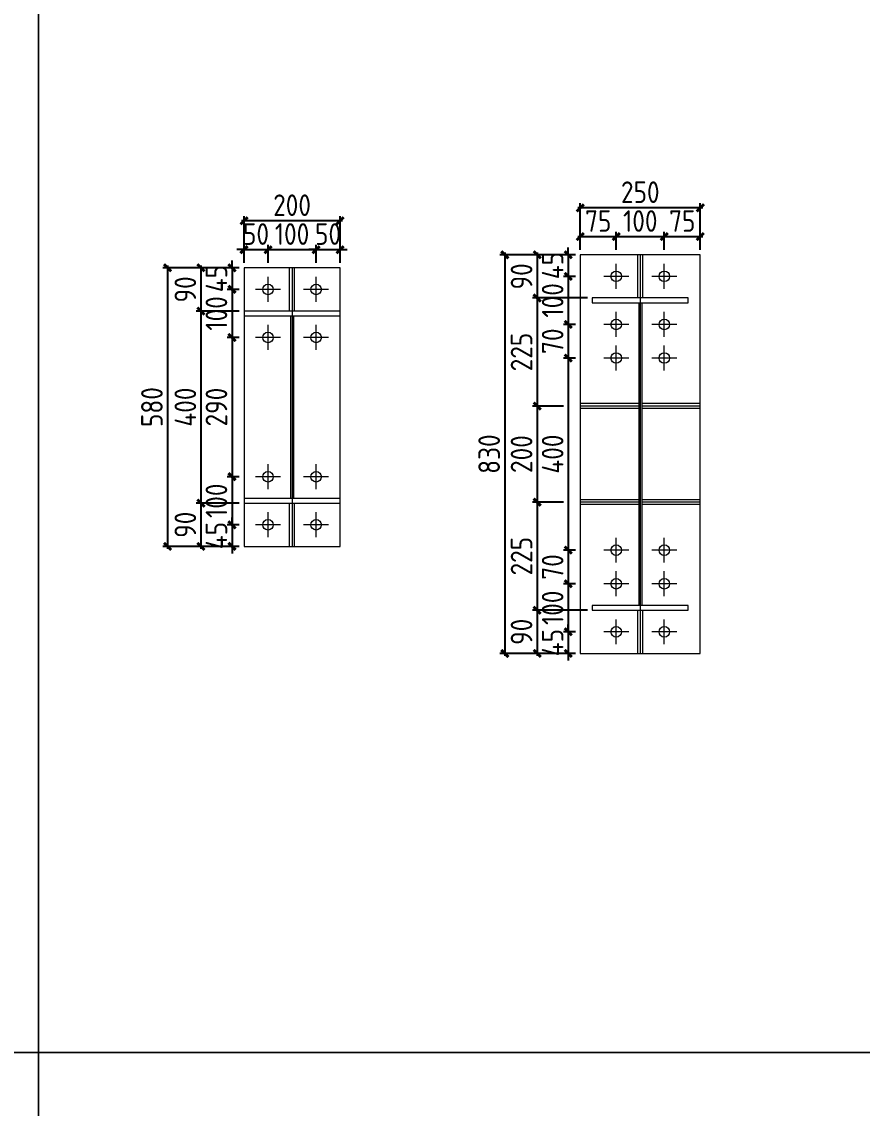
# Model space of a CAD drawing. Extents: x 485428 to 797698, y 56414 to 211814.
# Drawn here: x 733668 to 737168, y 123382 to 127906 of the extents above; entities that cross this region are included whole.
import ezdxf

# ---------------------------------------------------------------- set-up
doc = ezdxf.new("R2010")
doc.units = 0
doc.header["$LTSCALE"] = 1000
doc.header["$MEASUREMENT"] = 0
doc.styles.get("Standard").update_dxf_attribs({"font": 'gbenor.shx', "bigfont": 'gbcbig.shx'})
doc.dimstyles.get("Standard").update_dxf_attribs({"dimscale": 100, "dimtxt": 2, "dimasz": 0.4, "dimexe": 0.5, "dimexo": 1, "dimgap": 0.5, "dimtad": 1, "dimdec": 0, "dimzin": 0, "dimdsep": 46, "dimtxsty": 'Standard', "dimblk": 'ARCHTICK', "dimcen": 0.09, "dimadec": 0, "dimazin": 0, "dimtfac": 1, "dimtdec": 0, "dimtix": 1, "dimtmove": 2, "dimatfit": 3, "dimfxl": 1, "dimtolj": 1, "dimtzin": 0, "dimarcsym": 0})

# ---------------------------------------------------------------- blocks, each defined once
blk = doc.blocks.new('_ArchTick')
at = {"color": 0, "linetype": 'ByBlock', "const_width": 0.4}
blk.add_lwpolyline([(-0.5, -0.5), (0.5, 0.5)], dxfattribs=at)
blk = doc.blocks.new('*D2020')
at = {"color": 3, "lineweight": -2}
for p, q in [((734593.6, 126956.9), (734563.6, 126956.9)), ((734593.6, 126901.4), (734593.6, 126976.9)), ((734593.6, 126956.9), (734693.6, 126956.9)), ((734693.6, 126901.4), (734693.6, 126976.9)), ((734693.6, 126956.9), (734723.6, 126956.9))]:
    blk.add_line(p, q, dxfattribs=at)
at = {"layer": 'Defpoints', "color": 0}
for p in [(734693.6, 126956.9), (734593.6, 126881.4), (734693.6, 126881.4)]:
    blk.add_point(p, dxfattribs=at)
at = {"color": 3, "lineweight": -2, "xscale": 30, "yscale": 30, "zscale": 30}
blk.add_blockref('_ArchTick', (734593.6, 126956.9), dxfattribs=at)
at = {"color": 3, "lineweight": -2, "xscale": 30, "yscale": 30, "zscale": 30, "rotation": 180}
blk.add_blockref('_ArchTick', (734693.6, 126956.9), dxfattribs=at)
at = {"color": 0, "lineweight": 15, "insert": (734643.6, 127021.9), "char_height": 90, "attachment_point": 5}
blk.add_mtext('\\A1;50', dxfattribs=at)
blk = doc.blocks.new('*D1998')
at = {"color": 3, "lineweight": -2}
for p, q in [((734683.6, 126956.9), (734903.6, 126956.9)), ((734693.6, 126901.4), (734693.6, 126976.9)), ((734893.6, 126901.4), (734893.6, 126976.9))]:
    blk.add_line(p, q, dxfattribs=at)
at = {"layer": 'Defpoints', "color": 0}
for p in [(734893.6, 126956.9), (734693.6, 126881.4), (734893.6, 126881.4)]:
    blk.add_point(p, dxfattribs=at)
at = {"color": 3, "lineweight": -2, "xscale": 30, "yscale": 30, "zscale": 30, "rotation": 180}
blk.add_blockref('_ArchTick', (734693.6, 126956.9), dxfattribs=at)
at = {"color": 3, "lineweight": -2, "xscale": 30, "yscale": 30, "zscale": 30}
blk.add_blockref('_ArchTick', (734893.6, 126956.9), dxfattribs=at)
at = {"color": 0, "lineweight": 15, "insert": (734793.6, 127021.9), "char_height": 90, "attachment_point": 5}
blk.add_mtext('\\A1;100', dxfattribs=at)
blk = doc.blocks.new('*D2021')
at = {"color": 3, "lineweight": -2}
for p, q in [((734893.6, 126956.9), (734863.6, 126956.9)), ((734893.6, 126901.4), (734893.6, 126976.9)), ((734893.6, 126956.9), (734993.6, 126956.9)), ((734993.6, 126901.4), (734993.6, 126976.9)), ((734993.6, 126956.9), (735023.6, 126956.9))]:
    blk.add_line(p, q, dxfattribs=at)
at = {"layer": 'Defpoints', "color": 0}
for p in [(734993.6, 126956.9), (734893.6, 126881.4), (734993.6, 126881.4)]:
    blk.add_point(p, dxfattribs=at)
at = {"color": 3, "lineweight": -2, "xscale": 30, "yscale": 30, "zscale": 30}
blk.add_blockref('_ArchTick', (734893.6, 126956.9), dxfattribs=at)
at = {"color": 3, "lineweight": -2, "xscale": 30, "yscale": 30, "zscale": 30, "rotation": 180}
blk.add_blockref('_ArchTick', (734993.6, 126956.9), dxfattribs=at)
at = {"color": 0, "lineweight": 15, "insert": (734943.6, 127021.9), "char_height": 90, "attachment_point": 5}
blk.add_mtext('\\A1;50', dxfattribs=at)
blk = doc.blocks.new('*D1999')
at = {"color": 3, "lineweight": -2}
for p, q in [((734543.7, 126881.4), (734543.7, 126911.4)), ((734573.6, 126881.4), (734523.7, 126881.4)), ((734543.7, 126881.4), (734543.7, 126791.4)), ((734573.6, 126791.4), (734523.7, 126791.4)), ((734543.7, 126791.4), (734543.7, 126761.4))]:
    blk.add_line(p, q, dxfattribs=at)
at = {"layer": 'Defpoints', "color": 0}
for p in [(734593.6, 126881.4), (734543.7, 126791.4), (734593.6, 126791.4)]:
    blk.add_point(p, dxfattribs=at)
at = {"color": 3, "lineweight": -2, "xscale": 30, "yscale": 30, "zscale": 30}
for p, rotation in [((734543.7, 126881.4), 270), ((734543.7, 126791.4), 90)]:
    blk.add_blockref('_ArchTick', p, dxfattribs=dict(at, rotation=rotation))
at = {"color": 0, "lineweight": 15, "insert": (734478.7, 126836.4), "char_height": 90, "attachment_point": 5, "rotation": 90}
blk.add_mtext('\\A1;45', dxfattribs=at)
blk = doc.blocks.new('*D2000')
at = {"color": 3, "lineweight": -2}
for p, q in [((734573.6, 126791.4), (734523.7, 126791.4)), ((734543.7, 126801.4), (734543.7, 126581.4)), ((734573.6, 126591.4), (734523.7, 126591.4))]:
    blk.add_line(p, q, dxfattribs=at)
at = {"layer": 'Defpoints', "color": 0}
for p in [(734593.6, 126791.4), (734543.7, 126591.4), (734593.6, 126591.4)]:
    blk.add_point(p, dxfattribs=at)
at = {"color": 3, "lineweight": -2, "xscale": 30, "yscale": 30, "zscale": 30}
for p, rotation in [((734543.7, 126791.4), 90), ((734543.7, 126591.4), 270)]:
    blk.add_blockref('_ArchTick', p, dxfattribs=dict(at, rotation=rotation))
at = {"color": 0, "lineweight": 15, "insert": (734478.7, 126691.4), "char_height": 90, "attachment_point": 5, "rotation": 90}
blk.add_mtext('\\A1;100', dxfattribs=at)
blk = doc.blocks.new('*D2001')
at = {"color": 3, "lineweight": -2}
for p, q in [((734573.6, 126591.4), (734523.7, 126591.4)), ((734543.7, 126601.4), (734543.7, 126001.4)), ((734573.6, 126011.4), (734523.7, 126011.4))]:
    blk.add_line(p, q, dxfattribs=at)
at = {"layer": 'Defpoints', "color": 0}
for p in [(734593.6, 126591.4), (734543.7, 126011.4), (734593.6, 126011.4)]:
    blk.add_point(p, dxfattribs=at)
at = {"color": 3, "lineweight": -2, "xscale": 30, "yscale": 30, "zscale": 30}
for p, rotation in [((734543.7, 126591.4), 90), ((734543.7, 126011.4), 270)]:
    blk.add_blockref('_ArchTick', p, dxfattribs=dict(at, rotation=rotation))
at = {"color": 0, "lineweight": 15, "insert": (734478.7, 126301.4), "char_height": 90, "attachment_point": 5, "rotation": 90}
blk.add_mtext('\\A1;290', dxfattribs=at)
blk = doc.blocks.new('*D2002')
at = {"color": 3, "lineweight": -2}
for p, q in [((734573.6, 126011.4), (734523.7, 126011.4)), ((734543.7, 126021.4), (734543.7, 125801.4)), ((734573.6, 125811.4), (734523.7, 125811.4))]:
    blk.add_line(p, q, dxfattribs=at)
at = {"layer": 'Defpoints', "color": 0}
for p in [(734593.6, 126011.4), (734543.7, 125811.4), (734593.6, 125811.4)]:
    blk.add_point(p, dxfattribs=at)
at = {"color": 3, "lineweight": -2, "xscale": 30, "yscale": 30, "zscale": 30}
for p, rotation in [((734543.7, 126011.4), 90), ((734543.7, 125811.4), 270)]:
    blk.add_blockref('_ArchTick', p, dxfattribs=dict(at, rotation=rotation))
at = {"color": 0, "lineweight": 15, "insert": (734478.7, 125911.4), "char_height": 90, "attachment_point": 5, "rotation": 90}
blk.add_mtext('\\A1;100', dxfattribs=at)
blk = doc.blocks.new('*D2003')
at = {"color": 3, "lineweight": -2}
for p, q in [((734543.7, 125811.4), (734543.7, 125841.4)), ((734573.6, 125811.4), (734523.7, 125811.4)), ((734543.7, 125811.4), (734543.7, 125721.4)), ((734573.6, 125721.4), (734523.7, 125721.4)), ((734543.7, 125721.4), (734543.7, 125691.4))]:
    blk.add_line(p, q, dxfattribs=at)
at = {"layer": 'Defpoints', "color": 0}
for p in [(734593.6, 125811.4), (734543.7, 125721.4), (734593.6, 125721.4)]:
    blk.add_point(p, dxfattribs=at)
at = {"color": 3, "lineweight": -2, "xscale": 30, "yscale": 30, "zscale": 30}
for p, rotation in [((734543.7, 125811.4), 270), ((734543.7, 125721.4), 90)]:
    blk.add_blockref('_ArchTick', p, dxfattribs=dict(at, rotation=rotation))
at = {"color": 0, "lineweight": 15, "insert": (734478.7, 125766.4), "char_height": 90, "attachment_point": 5, "rotation": 90}
blk.add_mtext('\\A1;45', dxfattribs=at)
blk = doc.blocks.new('*D2022')
at = {"color": 3, "lineweight": -2}
for p, q in [((734573.6, 126881.4), (734394.3, 126881.4)), ((734414.3, 126891.4), (734414.3, 126691.4)), ((734573.6, 126701.4), (734394.3, 126701.4))]:
    blk.add_line(p, q, dxfattribs=at)
at = {"layer": 'Defpoints', "color": 0}
for p in [(734593.6, 126881.4), (734414.3, 126701.4), (734593.6, 126701.4)]:
    blk.add_point(p, dxfattribs=at)
at = {"color": 3, "lineweight": -2, "xscale": 30, "yscale": 30, "zscale": 30}
for p, rotation in [((734414.3, 126881.4), 90), ((734414.3, 126701.4), 270)]:
    blk.add_blockref('_ArchTick', p, dxfattribs=dict(at, rotation=rotation))
at = {"color": 0, "lineweight": 15, "insert": (734349.3, 126791.4), "char_height": 90, "attachment_point": 5, "rotation": 90}
blk.add_mtext('\\A1;90', dxfattribs=at)
blk = doc.blocks.new('*D2023')
at = {"color": 3, "lineweight": -2}
for p, q in [((734573.6, 126701.4), (734394.3, 126701.4)), ((734414.3, 126711.4), (734414.3, 125891.4)), ((734573.6, 125901.4), (734394.3, 125901.4))]:
    blk.add_line(p, q, dxfattribs=at)
at = {"layer": 'Defpoints', "color": 0}
for p in [(734593.6, 126701.4), (734414.3, 125901.4), (734593.6, 125901.4)]:
    blk.add_point(p, dxfattribs=at)
at = {"color": 3, "lineweight": -2, "xscale": 30, "yscale": 30, "zscale": 30}
for p, rotation in [((734414.3, 126701.4), 90), ((734414.3, 125901.4), 270)]:
    blk.add_blockref('_ArchTick', p, dxfattribs=dict(at, rotation=rotation))
at = {"color": 0, "lineweight": 15, "insert": (734349.3, 126301.4), "char_height": 90, "attachment_point": 5, "rotation": 90}
blk.add_mtext('\\A1;400', dxfattribs=at)
blk = doc.blocks.new('*D2024')
at = {"color": 3, "lineweight": -2}
for p, q in [((734414.3, 125911.4), (734414.3, 125711.4)), ((734573.6, 125901.4), (734394.3, 125901.4)), ((734573.6, 125721.4), (734394.3, 125721.4))]:
    blk.add_line(p, q, dxfattribs=at)
at = {"layer": 'Defpoints', "color": 0}
for p in [(734593.6, 125901.4), (734414.3, 125721.4), (734593.6, 125721.4)]:
    blk.add_point(p, dxfattribs=at)
at = {"color": 3, "lineweight": -2, "xscale": 30, "yscale": 30, "zscale": 30}
for p, rotation in [((734414.3, 125901.4), 90), ((734414.3, 125721.4), 270)]:
    blk.add_blockref('_ArchTick', p, dxfattribs=dict(at, rotation=rotation))
at = {"color": 0, "lineweight": 15, "insert": (734349.3, 125811.4), "char_height": 90, "attachment_point": 5, "rotation": 90}
blk.add_mtext('\\A1;90', dxfattribs=at)
blk = doc.blocks.new('*D2025')
at = {"color": 3, "lineweight": -2}
for p, q in [((734573.6, 126881.4), (734255.1, 126881.4)), ((734275.1, 126891.4), (734275.1, 125711.4)), ((734573.6, 125721.4), (734255.1, 125721.4))]:
    blk.add_line(p, q, dxfattribs=at)
at = {"layer": 'Defpoints', "color": 0}
for p in [(734593.6, 126881.4), (734275.1, 125721.4), (734593.6, 125721.4)]:
    blk.add_point(p, dxfattribs=at)
at = {"color": 3, "lineweight": -2, "xscale": 30, "yscale": 30, "zscale": 30}
for p, rotation in [((734275.1, 126881.4), 90), ((734275.1, 125721.4), 270)]:
    blk.add_blockref('_ArchTick', p, dxfattribs=dict(at, rotation=rotation))
at = {"color": 0, "lineweight": 15, "insert": (734210.1, 126301.4), "char_height": 90, "attachment_point": 5, "rotation": 90}
blk.add_mtext('\\A1;580', dxfattribs=at)
blk = doc.blocks.new('*D2026')
at = {"color": 3, "lineweight": -2}
for p, q in [((734593.6, 126901.4), (734593.6, 127097)), ((734993.6, 126901.4), (734993.6, 127097)), ((735003.6, 127077), (734583.6, 127077))]:
    blk.add_line(p, q, dxfattribs=at)
at = {"layer": 'Defpoints', "color": 0}
for p in [(734593.6, 127077), (734593.6, 126881.4), (734993.6, 126881.4)]:
    blk.add_point(p, dxfattribs=at)
at = {"color": 3, "lineweight": -2, "xscale": 30, "yscale": 30, "zscale": 30, "rotation": 180}
blk.add_blockref('_ArchTick', (734593.6, 127077), dxfattribs=at)
at = {"color": 3, "lineweight": -2, "xscale": 30, "yscale": 30, "zscale": 30}
blk.add_blockref('_ArchTick', (734993.6, 127077), dxfattribs=at)
at = {"color": 0, "lineweight": 15, "insert": (734793.6, 127142), "char_height": 90, "attachment_point": 5}
blk.add_mtext('\\A1;200', dxfattribs=at)
blk = doc.blocks.new('*D2027')
at = {"color": 3, "lineweight": -2}
for p, q in [((735983.6, 127011.2), (736153.6, 127011.2)), ((735993.6, 126955.7), (735993.6, 127031.2)), ((736143.6, 126955.7), (736143.6, 127031.2))]:
    blk.add_line(p, q, dxfattribs=at)
at = {"layer": 'Defpoints', "color": 0}
for p in [(736143.6, 127011.2), (735993.6, 126935.7), (736143.6, 126935.7)]:
    blk.add_point(p, dxfattribs=at)
at = {"color": 3, "lineweight": -2, "xscale": 30, "yscale": 30, "zscale": 30, "rotation": 180}
blk.add_blockref('_ArchTick', (735993.6, 127011.2), dxfattribs=at)
at = {"color": 3, "lineweight": -2, "xscale": 30, "yscale": 30, "zscale": 30}
blk.add_blockref('_ArchTick', (736143.6, 127011.2), dxfattribs=at)
at = {"color": 0, "lineweight": 15, "insert": (736068.6, 127076.2), "char_height": 90, "attachment_point": 5}
blk.add_mtext('\\A1;75', dxfattribs=at)
blk = doc.blocks.new('*D2004')
at = {"color": 3, "lineweight": -2}
for p, q in [((736133.6, 127011.2), (736353.6, 127011.2)), ((736143.6, 126955.7), (736143.6, 127031.2)), ((736343.6, 126955.7), (736343.6, 127031.2))]:
    blk.add_line(p, q, dxfattribs=at)
at = {"layer": 'Defpoints', "color": 0}
for p in [(736343.6, 127011.2), (736143.6, 126935.7), (736343.6, 126935.7)]:
    blk.add_point(p, dxfattribs=at)
at = {"color": 3, "lineweight": -2, "xscale": 30, "yscale": 30, "zscale": 30, "rotation": 180}
blk.add_blockref('_ArchTick', (736143.6, 127011.2), dxfattribs=at)
at = {"color": 3, "lineweight": -2, "xscale": 30, "yscale": 30, "zscale": 30}
blk.add_blockref('_ArchTick', (736343.6, 127011.2), dxfattribs=at)
at = {"color": 0, "lineweight": 15, "insert": (736243.6, 127076.2), "char_height": 90, "attachment_point": 5}
blk.add_mtext('\\A1;100', dxfattribs=at)
blk = doc.blocks.new('*D2028')
at = {"color": 3, "lineweight": -2}
for p, q in [((736333.6, 127011.2), (736503.6, 127011.2)), ((736343.6, 126955.7), (736343.6, 127031.2)), ((736493.6, 126955.7), (736493.6, 127031.2))]:
    blk.add_line(p, q, dxfattribs=at)
at = {"layer": 'Defpoints', "color": 0}
for p in [(736493.6, 127011.2), (736343.6, 126935.7), (736493.6, 126935.7)]:
    blk.add_point(p, dxfattribs=at)
at = {"color": 3, "lineweight": -2, "xscale": 30, "yscale": 30, "zscale": 30, "rotation": 180}
blk.add_blockref('_ArchTick', (736343.6, 127011.2), dxfattribs=at)
at = {"color": 3, "lineweight": -2, "xscale": 30, "yscale": 30, "zscale": 30}
blk.add_blockref('_ArchTick', (736493.6, 127011.2), dxfattribs=at)
at = {"color": 0, "lineweight": 15, "insert": (736418.6, 127076.2), "char_height": 90, "attachment_point": 5}
blk.add_mtext('\\A1;75', dxfattribs=at)
blk = doc.blocks.new('*D2005')
at = {"color": 3, "lineweight": -2}
for p, q in [((735943.7, 126935.7), (735943.7, 126965.7)), ((735973.6, 126935.7), (735923.7, 126935.7)), ((735943.7, 126935.7), (735943.7, 126845.7)), ((735973.6, 126845.7), (735923.7, 126845.7)), ((735943.7, 126845.7), (735943.7, 126815.7))]:
    blk.add_line(p, q, dxfattribs=at)
at = {"layer": 'Defpoints', "color": 0}
for p in [(735993.6, 126935.7), (735943.7, 126845.7), (735993.6, 126845.7)]:
    blk.add_point(p, dxfattribs=at)
at = {"color": 3, "lineweight": -2, "xscale": 30, "yscale": 30, "zscale": 30}
for p, rotation in [((735943.7, 126935.7), 270), ((735943.7, 126845.7), 90)]:
    blk.add_blockref('_ArchTick', p, dxfattribs=dict(at, rotation=rotation))
at = {"color": 0, "lineweight": 15, "insert": (735878.7, 126890.7), "char_height": 90, "attachment_point": 5, "rotation": 90}
blk.add_mtext('\\A1;45', dxfattribs=at)
blk = doc.blocks.new('*D2006')
at = {"color": 3, "lineweight": -2}
for p, q in [((735943.7, 126855.7), (735943.7, 126635.7)), ((735973.6, 126845.7), (735923.7, 126845.7)), ((735973.6, 126645.7), (735923.7, 126645.7))]:
    blk.add_line(p, q, dxfattribs=at)
at = {"layer": 'Defpoints', "color": 0}
for p in [(735993.6, 126845.7), (735943.7, 126645.7), (735993.6, 126645.7)]:
    blk.add_point(p, dxfattribs=at)
at = {"color": 3, "lineweight": -2, "xscale": 30, "yscale": 30, "zscale": 30}
for p, rotation in [((735943.7, 126845.7), 90), ((735943.7, 126645.7), 270)]:
    blk.add_blockref('_ArchTick', p, dxfattribs=dict(at, rotation=rotation))
at = {"color": 0, "lineweight": 15, "insert": (735878.7, 126745.7), "char_height": 90, "attachment_point": 5, "rotation": 90}
blk.add_mtext('\\A1;100', dxfattribs=at)
blk = doc.blocks.new('*D2007')
at = {"color": 3, "lineweight": -2}
for p, q in [((735973.6, 126645.7), (735923.7, 126645.7)), ((735943.7, 126655.7), (735943.7, 126495.7)), ((735973.6, 126505.7), (735923.7, 126505.7))]:
    blk.add_line(p, q, dxfattribs=at)
at = {"layer": 'Defpoints', "color": 0}
for p in [(735993.6, 126645.7), (735943.7, 126505.7), (735993.6, 126505.7)]:
    blk.add_point(p, dxfattribs=at)
at = {"color": 3, "lineweight": -2, "xscale": 30, "yscale": 30, "zscale": 30}
for p, rotation in [((735943.7, 126645.7), 90), ((735943.7, 126505.7), 270)]:
    blk.add_blockref('_ArchTick', p, dxfattribs=dict(at, rotation=rotation))
at = {"color": 0, "lineweight": 15, "insert": (735878.7, 126575.7), "char_height": 90, "attachment_point": 5, "rotation": 90}
blk.add_mtext('\\A1;70', dxfattribs=at)
blk = doc.blocks.new('*D2008')
at = {"color": 3, "lineweight": -2}
for p, q in [((735973.6, 126505.7), (735923.7, 126505.7)), ((735943.7, 126515.7), (735943.7, 125695.7)), ((735973.6, 125705.7), (735923.7, 125705.7))]:
    blk.add_line(p, q, dxfattribs=at)
at = {"layer": 'Defpoints', "color": 0}
for p in [(735993.6, 126505.7), (735943.7, 125705.7), (735993.6, 125705.7)]:
    blk.add_point(p, dxfattribs=at)
at = {"color": 3, "lineweight": -2, "xscale": 30, "yscale": 30, "zscale": 30}
for p, rotation in [((735943.7, 126505.7), 90), ((735943.7, 125705.7), 270)]:
    blk.add_blockref('_ArchTick', p, dxfattribs=dict(at, rotation=rotation))
at = {"color": 0, "lineweight": 15, "insert": (735878.7, 126105.7), "char_height": 90, "attachment_point": 5, "rotation": 90}
blk.add_mtext('\\A1;400', dxfattribs=at)
blk = doc.blocks.new('*D2009')
at = {"color": 3, "lineweight": -2}
for p, q in [((735973.6, 125705.7), (735923.7, 125705.7)), ((735943.7, 125715.7), (735943.7, 125555.7)), ((735973.6, 125565.7), (735923.7, 125565.7))]:
    blk.add_line(p, q, dxfattribs=at)
at = {"layer": 'Defpoints', "color": 0}
for p in [(735993.6, 125705.7), (735943.7, 125565.7), (735993.6, 125565.7)]:
    blk.add_point(p, dxfattribs=at)
at = {"color": 3, "lineweight": -2, "xscale": 30, "yscale": 30, "zscale": 30}
for p, rotation in [((735943.7, 125705.7), 90), ((735943.7, 125565.7), 270)]:
    blk.add_blockref('_ArchTick', p, dxfattribs=dict(at, rotation=rotation))
at = {"color": 0, "lineweight": 15, "insert": (735878.7, 125635.7), "char_height": 90, "attachment_point": 5, "rotation": 90}
blk.add_mtext('\\A1;70', dxfattribs=at)
blk = doc.blocks.new('*D2010')
at = {"color": 3, "lineweight": -2}
for p, q in [((735973.6, 125565.7), (735923.7, 125565.7)), ((735943.7, 125575.7), (735943.7, 125355.7)), ((735973.6, 125365.7), (735923.7, 125365.7))]:
    blk.add_line(p, q, dxfattribs=at)
at = {"layer": 'Defpoints', "color": 0}
for p in [(735993.6, 125565.7), (735943.7, 125365.7), (735993.6, 125365.7)]:
    blk.add_point(p, dxfattribs=at)
at = {"color": 3, "lineweight": -2, "xscale": 30, "yscale": 30, "zscale": 30}
for p, rotation in [((735943.7, 125565.7), 90), ((735943.7, 125365.7), 270)]:
    blk.add_blockref('_ArchTick', p, dxfattribs=dict(at, rotation=rotation))
at = {"color": 0, "lineweight": 15, "insert": (735878.7, 125465.7), "char_height": 90, "attachment_point": 5, "rotation": 90}
blk.add_mtext('\\A1;100', dxfattribs=at)
blk = doc.blocks.new('*D2029')
at = {"color": 3, "lineweight": -2}
for p, q in [((735973.6, 125365.7), (735923.7, 125365.7)), ((735943.7, 125365.7), (735943.7, 125395.7)), ((735943.7, 125365.7), (735943.7, 125275.7)), ((735973.6, 125275.7), (735923.7, 125275.7)), ((735943.7, 125275.7), (735943.7, 125245.7))]:
    blk.add_line(p, q, dxfattribs=at)
at = {"layer": 'Defpoints', "color": 0}
for p in [(735993.6, 125365.7), (735943.7, 125275.7), (735993.6, 125275.7)]:
    blk.add_point(p, dxfattribs=at)
at = {"color": 3, "lineweight": -2, "xscale": 30, "yscale": 30, "zscale": 30}
for p, rotation in [((735943.7, 125365.7), 270), ((735943.7, 125275.7), 90)]:
    blk.add_blockref('_ArchTick', p, dxfattribs=dict(at, rotation=rotation))
at = {"color": 0, "lineweight": 15, "insert": (735878.7, 125320.7), "char_height": 90, "attachment_point": 5, "rotation": 90}
blk.add_mtext('\\A1;45', dxfattribs=at)
blk = doc.blocks.new('*D2030')
at = {"color": 3, "lineweight": -2}
for p, q in [((735814.2, 126945.7), (735814.2, 126745.7)), ((735973.6, 126935.7), (735794.2, 126935.7)), ((736023.6, 126755.7), (735794.2, 126755.7))]:
    blk.add_line(p, q, dxfattribs=at)
at = {"layer": 'Defpoints', "color": 0}
for p in [(735993.6, 126935.7), (735814.2, 126755.7), (736043.6, 126755.7)]:
    blk.add_point(p, dxfattribs=at)
at = {"color": 3, "lineweight": -2, "xscale": 30, "yscale": 30, "zscale": 30}
for p, rotation in [((735814.2, 126935.7), 90), ((735814.2, 126755.7), 270)]:
    blk.add_blockref('_ArchTick', p, dxfattribs=dict(at, rotation=rotation))
at = {"color": 0, "lineweight": 15, "insert": (735749.2, 126845.7), "char_height": 90, "attachment_point": 5, "rotation": 90}
blk.add_mtext('\\A1;90', dxfattribs=at)
blk = doc.blocks.new('*D2031')
at = {"color": 3, "lineweight": -2}
for p, q in [((735814.2, 126765.7), (735814.2, 126295.7)), ((736023.6, 126755.7), (735794.2, 126755.7)), ((735923.7, 126305.7), (735794.2, 126305.7))]:
    blk.add_line(p, q, dxfattribs=at)
at = {"layer": 'Defpoints', "color": 0}
for p in [(736043.6, 126755.7), (735814.2, 126305.7), (735943.7, 126305.7)]:
    blk.add_point(p, dxfattribs=at)
at = {"color": 3, "lineweight": -2, "xscale": 30, "yscale": 30, "zscale": 30}
for p, rotation in [((735814.2, 126755.7), 90), ((735814.2, 126305.7), 270)]:
    blk.add_blockref('_ArchTick', p, dxfattribs=dict(at, rotation=rotation))
at = {"color": 0, "lineweight": 15, "insert": (735749.2, 126530.7), "char_height": 90, "attachment_point": 5, "rotation": 90}
blk.add_mtext('\\A1;225', dxfattribs=at)
blk = doc.blocks.new('*D2011')
at = {"color": 3, "lineweight": -2}
for p, q in [((735814.2, 126315.7), (735814.2, 125895.7)), ((735923.7, 126305.7), (735794.2, 126305.7)), ((735923.7, 125905.7), (735794.2, 125905.7))]:
    blk.add_line(p, q, dxfattribs=at)
at = {"layer": 'Defpoints', "color": 0}
for p in [(735943.7, 126305.7), (735814.2, 125905.7), (735943.7, 125905.7)]:
    blk.add_point(p, dxfattribs=at)
at = {"color": 3, "lineweight": -2, "xscale": 30, "yscale": 30, "zscale": 30}
for p, rotation in [((735814.2, 126305.7), 90), ((735814.2, 125905.7), 270)]:
    blk.add_blockref('_ArchTick', p, dxfattribs=dict(at, rotation=rotation))
at = {"color": 0, "lineweight": 15, "insert": (735749.2, 126105.7), "char_height": 90, "attachment_point": 5, "rotation": 90}
blk.add_mtext('\\A1;200', dxfattribs=at)
blk = doc.blocks.new('*D2032')
at = {"color": 3, "lineweight": -2}
for p, q in [((735923.7, 125905.7), (735794.2, 125905.7)), ((735814.2, 125915.7), (735814.2, 125445.7)), ((736023.6, 125455.7), (735794.2, 125455.7))]:
    blk.add_line(p, q, dxfattribs=at)
at = {"layer": 'Defpoints', "color": 0}
for p in [(735943.7, 125905.7), (735814.2, 125455.7), (736043.6, 125455.7)]:
    blk.add_point(p, dxfattribs=at)
at = {"color": 3, "lineweight": -2, "xscale": 30, "yscale": 30, "zscale": 30}
for p, rotation in [((735814.2, 125905.7), 90), ((735814.2, 125455.7), 270)]:
    blk.add_blockref('_ArchTick', p, dxfattribs=dict(at, rotation=rotation))
at = {"color": 0, "lineweight": 15, "insert": (735749.2, 125680.7), "char_height": 90, "attachment_point": 5, "rotation": 90}
blk.add_mtext('\\A1;225', dxfattribs=at)
blk = doc.blocks.new('*D2033')
at = {"color": 3, "lineweight": -2}
for p, q in [((736023.6, 125455.7), (735794.2, 125455.7)), ((735814.2, 125465.7), (735814.2, 125265.7)), ((735973.6, 125275.7), (735794.2, 125275.7))]:
    blk.add_line(p, q, dxfattribs=at)
at = {"layer": 'Defpoints', "color": 0}
for p in [(736043.6, 125455.7), (735814.2, 125275.7), (735993.6, 125275.7)]:
    blk.add_point(p, dxfattribs=at)
at = {"color": 3, "lineweight": -2, "xscale": 30, "yscale": 30, "zscale": 30}
for p, rotation in [((735814.2, 125455.7), 90), ((735814.2, 125275.7), 270)]:
    blk.add_blockref('_ArchTick', p, dxfattribs=dict(at, rotation=rotation))
at = {"color": 0, "lineweight": 15, "insert": (735749.2, 125365.7), "char_height": 90, "attachment_point": 5, "rotation": 90}
blk.add_mtext('\\A1;90', dxfattribs=at)
blk = doc.blocks.new('*D2034')
at = {"color": 3, "lineweight": -2}
for p, q in [((735679.4, 126945.7), (735679.4, 125265.7)), ((735973.6, 126935.7), (735659.4, 126935.7)), ((735973.6, 125275.7), (735659.4, 125275.7))]:
    blk.add_line(p, q, dxfattribs=at)
at = {"layer": 'Defpoints', "color": 0}
for p in [(735993.6, 126935.7), (735679.4, 125275.7), (735993.6, 125275.7)]:
    blk.add_point(p, dxfattribs=at)
at = {"color": 3, "lineweight": -2, "xscale": 30, "yscale": 30, "zscale": 30}
for p, rotation in [((735679.4, 126935.7), 90), ((735679.4, 125275.7), 270)]:
    blk.add_blockref('_ArchTick', p, dxfattribs=dict(at, rotation=rotation))
at = {"color": 0, "lineweight": 15, "insert": (735614.4, 126105.7), "char_height": 90, "attachment_point": 5, "rotation": 90}
blk.add_mtext('\\A1;830', dxfattribs=at)
blk = doc.blocks.new('*D2035')
at = {"color": 3, "lineweight": -2}
for p, q in [((736503.6, 127131.2), (735983.6, 127131.2)), ((735993.6, 126955.7), (735993.6, 127151.2)), ((736493.6, 126955.7), (736493.6, 127151.2))]:
    blk.add_line(p, q, dxfattribs=at)
at = {"layer": 'Defpoints', "color": 0}
for p in [(735993.6, 127131.2), (735993.6, 126935.7), (736493.6, 126935.7)]:
    blk.add_point(p, dxfattribs=at)
at = {"color": 3, "lineweight": -2, "xscale": 30, "yscale": 30, "zscale": 30, "rotation": 180}
blk.add_blockref('_ArchTick', (735993.6, 127131.2), dxfattribs=at)
at = {"color": 3, "lineweight": -2, "xscale": 30, "yscale": 30, "zscale": 30}
blk.add_blockref('_ArchTick', (736493.6, 127131.2), dxfattribs=at)
at = {"color": 0, "lineweight": 15, "insert": (736243.6, 127196.2), "char_height": 90, "attachment_point": 5}
blk.add_mtext('\\A1;250', dxfattribs=at)

msp = doc.modelspace()

# ---------------------------------------------------------------- linework, layer by layer
at = {"lineweight": 15}
for p, q in [((735993.6, 126935.7), (735993.6, 125275.7)), ((736493.6, 126935.7), (735993.6, 126935.7)), ((736493.6, 125275.7), (736493.6, 126935.7)), ((734593.6, 126881.4), (734593.6, 125721.4)), ((734993.6, 126881.4), (734593.6, 126881.4)), ((734993.6, 125721.4), (734993.6, 126881.4)), ((736143.6, 126793.7), (736143.6, 126897.7)), ((736343.6, 126793.7), (736343.6, 126897.7)), ((734693.6, 126739.4), (734693.6, 126843.4)), ((734893.6, 126739.4), (734893.6, 126843.4)), ((736195.6, 126845.7), (736091.6, 126845.7)), ((736395.6, 126845.7), (736291.6, 126845.7)), ((734745.6, 126791.4), (734641.6, 126791.4)), ((734945.6, 126791.4), (734841.6, 126791.4)), ((736143.6, 126593.7), (736143.6, 126697.7)), ((736343.6, 126593.7), (736343.6, 126697.7)), ((734693.6, 126539.4), (734693.6, 126643.4)), ((734893.6, 126539.4), (734893.6, 126643.4)), ((736195.6, 126645.7), (736091.6, 126645.7)), ((736395.6, 126645.7), (736291.6, 126645.7)), ((734745.6, 126591.4), (734641.6, 126591.4)), ((734945.6, 126591.4), (734841.6, 126591.4)), ((736143.6, 126453.7), (736143.6, 126557.7)), ((736343.6, 126453.7), (736343.6, 126557.7)), ((736195.6, 126505.7), (736091.6, 126505.7)), ((736395.6, 126505.7), (736291.6, 126505.7)), ((734693.6, 125959.4), (734693.6, 126063.4)), ((734893.6, 125959.4), (734893.6, 126063.4)), ((734745.6, 126011.4), (734641.6, 126011.4)), ((734945.6, 126011.4), (734841.6, 126011.4)), ((734693.6, 125759.4), (734693.6, 125863.4)), ((734893.6, 125759.4), (734893.6, 125863.4)), ((734745.6, 125811.4), (734641.6, 125811.4)), ((734945.6, 125811.4), (734841.6, 125811.4)), ((736143.6, 125653.7), (736143.6, 125757.7)), ((736343.6, 125653.7), (736343.6, 125757.7)), ((734593.6, 125721.4), (734993.6, 125721.4)), ((736195.6, 125705.7), (736091.6, 125705.7)), ((736395.6, 125705.7), (736291.6, 125705.7)), ((736143.6, 125513.7), (736143.6, 125617.7)), ((736343.6, 125513.7), (736343.6, 125617.7)), ((736195.6, 125565.7), (736091.6, 125565.7)), ((736395.6, 125565.7), (736291.6, 125565.7)), ((736143.6, 125313.7), (736143.6, 125417.7)), ((736343.6, 125313.7), (736343.6, 125417.7)), ((736195.6, 125365.7), (736091.6, 125365.7)), ((736395.6, 125365.7), (736291.6, 125365.7)), ((735993.6, 125275.7), (736493.6, 125275.7))]:
    msp.add_line(p, q, dxfattribs=at)
at = {"color": 2, "lineweight": 15}
for p, q in [((736233.6, 126755.7), (736233.6, 126935.7)), ((736253.6, 126755.7), (736253.6, 126935.7)), ((734783.6, 126701.4), (734783.6, 126881.4)), ((734803.6, 126701.4), (734803.6, 126881.4)), ((736237.6, 126315.7), (735993.6, 126315.7)), ((736493.6, 126315.7), (736249.6, 126315.7)), ((736237.6, 126295.7), (735993.6, 126295.7)), ((736493.6, 126295.7), (736249.6, 126295.7)), ((736237.6, 125915.7), (735993.6, 125915.7)), ((736493.6, 125915.7), (736249.6, 125915.7)), ((734783.6, 125721.4), (734783.6, 125901.4)), ((734803.6, 125721.4), (734803.6, 125901.4)), ((736237.6, 125895.7), (735993.6, 125895.7)), ((736493.6, 125895.7), (736249.6, 125895.7)), ((736233.6, 125275.7), (736233.6, 125455.7)), ((736253.6, 125275.7), (736253.6, 125455.7)), ((736233.6, 125275.7), (736253.6, 125275.7))]:
    msp.add_line(p, q, dxfattribs=at)
at = {"color": 1, "lineweight": 15}
for p, q in [((736243.6, 126935.7), (736243.6, 125275.7)), ((734793.6, 126881.4), (734793.6, 125721.4)), ((736237.6, 126305.7), (735993.6, 126305.7)), ((736493.6, 126305.7), (736249.6, 126305.7)), ((736237.6, 125905.7), (735993.6, 125905.7)), ((736493.6, 125905.7), (736249.6, 125905.7))]:
    msp.add_line(p, q, dxfattribs=at)
at = {"color": 4, "lineweight": 15}
for p, q in [((736243.6, 126755.7), (736043.6, 126755.7)), ((736043.6, 126755.7), (736043.6, 126735.7)), ((736043.6, 126735.7), (736443.6, 126735.7)), ((736237.6, 126735.7), (736237.6, 125475.7)), ((736443.6, 126755.7), (736243.6, 126755.7)), ((736249.6, 126735.7), (736249.6, 125475.7)), ((736443.6, 126735.7), (736443.6, 126755.7)), ((734793.6, 126701.4), (734593.6, 126701.4)), ((734593.6, 126701.4), (734593.6, 126681.4)), ((734593.6, 126681.4), (734993.6, 126681.4)), ((734787.6, 126681.4), (734787.6, 125921.4)), ((734993.6, 126701.4), (734793.6, 126701.4)), ((734799.6, 126681.4), (734799.6, 125921.4)), ((734993.6, 126681.4), (734993.6, 126701.4)), ((734993.6, 125921.4), (734593.6, 125921.4)), ((734593.6, 125921.4), (734593.6, 125901.4)), ((734993.6, 125901.4), (734993.6, 125921.4)), ((734593.6, 125901.4), (734793.6, 125901.4)), ((734793.6, 125901.4), (734993.6, 125901.4)), ((736443.6, 125475.7), (736043.6, 125475.7)), ((736043.6, 125475.7), (736043.6, 125455.7)), ((736043.6, 125455.7), (736243.6, 125455.7)), ((736243.6, 125455.7), (736443.6, 125455.7)), ((736443.6, 125455.7), (736443.6, 125475.7))]:
    msp.add_line(p, q, dxfattribs=at)
at = {"lineweight": 15}
for points in [[(718888.1, 134114.2), (733738.1, 134114.2), (733738.1, 123614.2), (718888.1, 123614.2)], [(733738.1, 134114.2), (748588.1, 134114.2), (748588.1, 123614.2), (733738.1, 123614.2)], [(718888.1, 123614.2), (733738.1, 123614.2), (733738.1, 113114.2), (718888.1, 113114.2)], [(733738.1, 123614.2), (748588.1, 123614.2), (748588.1, 113114.2), (733738.1, 113114.2)]]:
    msp.add_lwpolyline(points, close=True, dxfattribs=at)
for centre in [(736143.6, 126845.7), (736343.6, 126845.7), (734693.6, 126791.4), (734893.6, 126791.4), (736143.6, 126645.7), (736343.6, 126645.7), (734693.6, 126591.4), (734893.6, 126591.4), (736143.6, 126505.7), (736343.6, 126505.7), (734693.6, 126011.4), (734893.6, 126011.4), (734693.6, 125811.4), (734893.6, 125811.4), (736143.6, 125705.7), (736343.6, 125705.7), (736143.6, 125565.7), (736343.6, 125565.7), (736143.6, 125365.7), (736343.6, 125365.7)]:
    msp.add_circle(centre, 22, dxfattribs=at)

# ---------------------------------------------------------------- dimensions: what is measured, and where the dimension line sits
for p1, p2, distance, picture, middle in [((736493.6, 126935.7), (735993.6, 126935.7), -195.6, '*D2035', (736243.6, 127196.2)), ((734993.6, 126881.4), (734593.6, 126881.4), -195.6, '*D2026', (734793.6, 127142)), ((735993.6, 126935.7), (735993.6, 125275.7), -314.2, '*D2034', (735614.4, 126105.7)), ((734593.6, 126881.4), (734593.6, 125721.4), -318.6, '*D2025', (734210.1, 126301.4))]:
    dim = msp.add_aligned_dim(p1=p1, p2=p2, distance=distance, dimstyle='Standard', override={"dimtxt": 0.9, "dimasz": 0.3, "dimexe": 0.2, "dimexo": 0.2, "dimgap": 0.2, "dimlfac": 0.5, "dimdle": 0.1, "dimclrd": 3, "dimclre": 3}, dxfattribs=at)
    dim.commit()
    dim.dimension.update_dxf_attribs({"geometry": picture, "text_midpoint": middle})
for base, p1, p2, picture, middle in [((736143.6, 127011.2), (735993.6, 126935.7), (736143.6, 126935.7), '*D2027', (736068.6, 127076.2)), ((736343.6, 127011.2), (736143.6, 126935.7), (736343.6, 126935.7), '*D2004', (736243.6, 127076.2)), ((736493.6, 127011.2), (736343.6, 126935.7), (736493.6, 126935.7), '*D2028', (736418.6, 127076.2)), ((734693.6, 126956.9), (734593.6, 126881.4), (734693.6, 126881.4), '*D2020', (734643.6, 127021.9)), ((734893.6, 126956.9), (734693.6, 126881.4), (734893.6, 126881.4), '*D1998', (734793.6, 127021.9)), ((734993.6, 126956.9), (734893.6, 126881.4), (734993.6, 126881.4), '*D2021', (734943.6, 127021.9))]:
    dim = msp.add_linear_dim(base=base, p1=p1, p2=p2, dimstyle='Standard', override={"dimtxt": 0.9, "dimasz": 0.3, "dimexe": 0.2, "dimexo": 0.2, "dimgap": 0.2, "dimlfac": 0.5, "dimdle": 0.1, "dimclrd": 3, "dimclre": 3}, dxfattribs=at)
    dim.commit()
    dim.dimension.update_dxf_attribs({"geometry": picture, "text_midpoint": middle})
for base, p1, p2, picture, middle in [((735814.2, 126755.7), (735993.6, 126935.7), (736043.6, 126755.7), '*D2030', (735749.2, 126845.7)), ((735943.7, 126845.7), (735993.6, 126935.7), (735993.6, 126845.7), '*D2005', (735878.7, 126890.7)), ((734414.3, 126701.4), (734593.6, 126881.4), (734593.6, 126701.4), '*D2022', (734349.3, 126791.4)), ((734543.7, 126791.4), (734593.6, 126881.4), (734593.6, 126791.4), '*D1999', (734478.7, 126836.4)), ((735943.7, 126645.7), (735993.6, 126845.7), (735993.6, 126645.7), '*D2006', (735878.7, 126745.7)), ((734543.7, 126591.4), (734593.6, 126791.4), (734593.6, 126591.4), '*D2000', (734478.7, 126691.4)), ((735814.2, 126305.7), (736043.6, 126755.7), (735943.7, 126305.7), '*D2031', (735749.2, 126530.7)), ((734414.3, 125901.4), (734593.6, 126701.4), (734593.6, 125901.4), '*D2023', (734349.3, 126301.4)), ((735943.7, 126505.7), (735993.6, 126645.7), (735993.6, 126505.7), '*D2007', (735878.7, 126575.7)), ((734543.7, 126011.4), (734593.6, 126591.4), (734593.6, 126011.4), '*D2001', (734478.7, 126301.4)), ((735943.7, 125705.7), (735993.6, 126505.7), (735993.6, 125705.7), '*D2008', (735878.7, 126105.7)), ((735814.2, 125905.7), (735943.7, 126305.7), (735943.7, 125905.7), '*D2011', (735749.2, 126105.7)), ((734543.7, 125811.4), (734593.6, 126011.4), (734593.6, 125811.4), '*D2002', (734478.7, 125911.4)), ((734414.3, 125721.4), (734593.6, 125901.4), (734593.6, 125721.4), '*D2024', (734349.3, 125811.4)), ((735814.2, 125455.7), (735943.7, 125905.7), (736043.6, 125455.7), '*D2032', (735749.2, 125680.7)), ((734543.7, 125721.4), (734593.6, 125811.4), (734593.6, 125721.4), '*D2003', (734478.7, 125766.4)), ((735943.7, 125565.7), (735993.6, 125705.7), (735993.6, 125565.7), '*D2009', (735878.7, 125635.7)), ((735943.7, 125365.7), (735993.6, 125565.7), (735993.6, 125365.7), '*D2010', (735878.7, 125465.7)), ((735814.2, 125275.7), (736043.6, 125455.7), (735993.6, 125275.7), '*D2033', (735749.2, 125365.7)), ((735943.7, 125275.7), (735993.6, 125365.7), (735993.6, 125275.7), '*D2029', (735878.7, 125320.7))]:
    dim = msp.add_linear_dim(base=base, p1=p1, p2=p2, angle=90, dimstyle='Standard', override={"dimtxt": 0.9, "dimasz": 0.3, "dimexe": 0.2, "dimexo": 0.2, "dimgap": 0.2, "dimlfac": 0.5, "dimdle": 0.1, "dimclrd": 3, "dimclre": 3}, dxfattribs=at)
    dim.commit()
    dim.dimension.update_dxf_attribs({"geometry": picture, "text_midpoint": middle})

doc.saveas('drawing.dxf')
